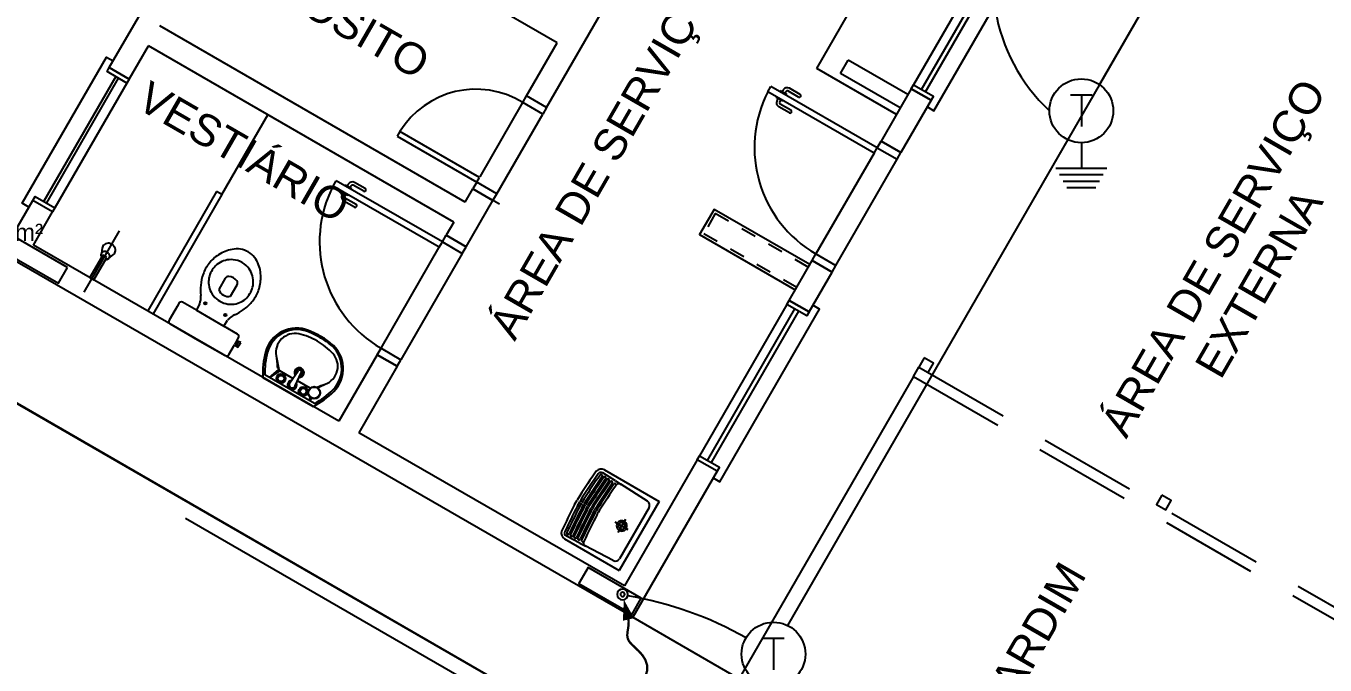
# Model space of a CAD drawing. Extents: x -192 to 167, y 237 to 369.
# Drawn here: x -9.49 to -1.01, y 307.18 to 311.35 of the extents above; entities that cross this region are included whole.
import ezdxf

# ---------------------------------------------------------------- set-up
doc = ezdxf.new("R2010")
doc.units = 0
doc.header["$LTSCALE"] = 0.1
for name, pattern in [('HIDDEN', [9.525, 6.35, -3.175]), ('TRACEJADO_G', [0.375, 0.25, -0.125]), ('TRAÇO-2PTOS_P', [0.625, 0.25, -0.125, 0, -0.125, 0, -0.125])]:
    doc.linetypes.add(name, pattern=pattern)
doc.layers.get('0').update_dxf_attribs({"linetype": 'CONTINUOUS'})
for name, color, linetype in [('100-Ele_diagramas', 2, 'CONTINUOUS'), ('100-txt_t4', 1, 'CONTINUOUS'), ('75-0', 7, 'CONTINUOUS'), ('A-JANEL', 1, 'CONTINUOUS'), ('A-PAREDE', 5, 'CONTINUOUS'), ('A-PISOS-CTEL', 2, 'TRACEJADO_G'), ('A-PISOS-NIVEL', 1, 'CONTINUOUS'), ('A-SOLEIRA', 1, 'CONTINUOUS'), ('ARQ-ALV-VISTA2', 1, 'CONTINUOUS'), ('ARQ-BNC-VISTA', 1, 'CONTINUOUS'), ('ARQ-COB-PROJ', 8, 'TRAÇO-2PTOS_P'), ('ARQ-ESQ-VISTA1', 2, 'CONTINUOUS'), ('ARQ-TXT-1_050', 2, 'CONTINUOUS'), ('Ele_diagramas', 2, 'CONTINUOUS'), ('FARADAY', 6, 'HIDDEN'), ('GER_PARA-RAIO', 5, 'PARA-RAIO')]:
    doc.layers.add(name, color=color, linetype=linetype)
doc.styles.add('ESC-50-A20', font='arial.ttf', dxfattribs={"height": 0.1})
doc.styles.get("Standard").update_dxf_attribs({"font": 'ARIALUNI.TTF'})
doc.styles.add('T4', font='arial.ttf')
doc.linetypes.add('PARA-RAIO', pattern='A,0.5,-0.15,["/",Standard,S=0.15,R=0,X=-0.1,Y=-0.075],-0.05', length=0.7)

# ---------------------------------------------------------------- blocks, each defined once
blk = doc.blocks.new('cadnic01000124')
at = {"color": 10, "const_width": 0.0533}
blk.add_lwpolyline([(0.301, 0.301), (0.39, 0.381), (0.453, 0.463), (0.497, 0.542), (0.53, 0.619), (0.56, 0.69), (0.593, 0.752), (0.638, 0.805), (0.702, 0.846), (0.79, 0.874), (0.897, 0.896), (1.014, 0.921), (1.133, 0.956), (1.245, 1.01), (1.343, 1.091), (1.417, 1.208), (1.46, 1.368)], dxfattribs=at)
at = {"color": 10}
blk.add_lwpolyline([(0.088, 0.088, 0, 0.267, 0), (0.422, 0.422, 0.02, 0.02, 0)], format="xyseb", dxfattribs=at)
at = {"color": 2}
blk.add_circle((0, 0), 0.125, dxfattribs=at)
at = {"color": 3}
blk.add_circle((0, 0), 0.05, dxfattribs=at)
blk = doc.blocks.new('*U69')
at = {"layer": 'Ele_diagramas', "color": 4}
for p, q in [((-0.0696, 0.1032), (0.0696, 0.1032)), ((0, 0.1032), (0, -0.1032))]:
    blk.add_line(p, q, dxfattribs=at)
at = {"layer": 'Ele_diagramas', "color": 3}
for p, q in [((0, -0.2083), (0, -0.375)), ((-0.1667, -0.375), (0.1667, -0.375)), ((-0.1426, -0.4167), (0.1426, -0.4167)), ((-0.1186, -0.4583), (0.1186, -0.4583)), ((-0.0945, -0.5), (0.0945, -0.5))]:
    blk.add_line(p, q, dxfattribs=at)
at = {"layer": 'Ele_diagramas', "color": 2}
blk.add_circle((0, 0), 0.2083, dxfattribs=at)
blk = doc.blocks.new('6 SALAS')
at = {"color": 251}
for p, q in [((59.0493, -37.9047), (59.0842, -37.844)), ((59.0842, -37.844), (62.2477, -39.6688)), ((59.0493, -37.9047), (62.2733, -39.7644))]:
    blk.add_line(p, q, dxfattribs=at)
at = {"layer": 'A-JANEL', "color": 251}
blk.add_line((57.7694, -38.5224), (57.6395, -38.4474), dxfattribs=at)
at = {"layer": 'A-PAREDE', "color": 251}
for p, q in [((56.7264, -35.7274), (54.7341, -34.5781)), ((56.6565, -36.1488), (57.2061, -35.1959)), ((53.8047, -35.8892), (54.0553, -35.4548)), ((56.1268, -36.7668), (54.1345, -35.6176)), ((53.9347, -35.9641), (54.0596, -35.7476)), ((56.0519, -36.8968), (54.0596, -35.7476)), ((56.5266, -36.0738), (56.7264, -35.7274)), ((53.9347, -35.9641), (53.8047, -35.8892)), ((56.6565, -36.1488), (56.5266, -36.0738)), ((56.6565, -36.1488), (56.5266, -36.0738)), ((56.6565, -36.1488), (56.5266, -36.0738)), ((56.3067, -36.7552), (56.1768, -36.6802)), ((53.1052, -37.1019), (53.3051, -36.7554)), ((56.1319, -37.0583), (56.3067, -36.7552)), ((56.3501, -36.7801), (56.2201, -36.7052)), ((57.2198, -39.4752), (53.1052, -37.1019)), ((57.1648, -39.2704), (55.4323, -38.271)), ((57.6395, -38.4474), (57.1648, -39.2704)), ((57.7694, -38.5224), (57.6395, -38.4474)), ((57.7694, -38.5224), (57.2198, -39.4752))]:
    blk.add_line(p, q, dxfattribs=at)
for points in [[(53.5322, -37.1923), (53.1857, -36.9924), (53.1257, -37.0964), (53.4722, -37.2962)], [(57.2742, -39.3508), (56.9278, -39.1509), (56.8678, -39.2549), (57.2143, -39.4547)]]:
    blk.add_lwpolyline(points, close=True, dxfattribs=at)
at = {"layer": 'A-PISOS-CTEL', "color": 251, "linetype": 'TRACEJADO_G', "ltscale": 150}
blk.add_lwpolyline([(50.5333, -36.6573), (59.3022, -21.4551), (66.3186, -25.5023), (57.5497, -40.7045)], close=True, dxfattribs=at)
at = {"layer": 'A-PISOS-NIVEL', "color": 251}
for p, q in [((52.7052, -37.7947), (61.1702, -42.6775)), ((59.0493, -37.9047), (57.9128, -39.875)), ((57.2198, -39.4752), (61.1368, -41.7347))]:
    blk.add_line(p, q, dxfattribs=at)
for points in [[(59.1192, -37.7834), (59.0842, -37.844), (59.1449, -37.879), (59.1798, -37.8184), (59.1192, -37.7834)], [(60.6706, -38.6783), (60.6356, -38.7389), (60.6963, -38.7739), (60.7312, -38.7133), (60.6706, -38.6783)]]:
    blk.add_lwpolyline(points, dxfattribs=at)
at = {"layer": 'A-SOLEIRA', "color": 251}
for p, q in [((56.4994, -36.1158), (56.2218, -36.6022)), ((54.5394, -36.717), (54.8392, -36.1972)), ((56.3317, -36.7118), (56.6315, -36.1921))]:
    blk.add_line(p, q, dxfattribs=at)
blk.add_arc((56.1954, -36.613), 0.5828, 58.30198, 148.30198, dxfattribs=at)
at = {"layer": 'ARQ-ALV-VISTA2', "color": 251, "ltscale": 0.1}
blk.add_lwpolyline([(58.364, -37.1914), (58.374, -37.1741), (57.7503, -36.8143), (57.6553, -36.9789), (58.279, -37.3387)], dxfattribs=at)
at = {"layer": 'ARQ-BNC-VISTA', "color": 251}
for p, q in [((58.4188, -35.8955), (59.1683, -34.5961)), ((57.1067, -38.5856), (57.0239, -38.5328)), ((57.0336, -38.5134), (57.3902, -38.7191)), ((57.1067, -38.5856), (57.1438, -38.6092)), ((57.108, -38.6182), (57.1111, -38.6138)), ((57.3153, -38.7183), (57.1416, -38.6077)), ((56.8398, -38.7403), (56.8565, -38.7112)), ((56.8731, -38.6825), (56.8564, -38.7115)), ((56.8583, -38.7484), (56.8739, -38.7213)), ((56.8894, -38.6944), (56.8738, -38.7215)), ((56.9014, -38.7032), (56.8867, -38.7288)), ((56.9147, -38.713), (56.9009, -38.737)), ((56.9232, -38.7192), (56.9099, -38.7422)), ((57.3902, -38.7191), (57.1304, -39.1695)), ((56.8719, -38.7544), (56.8867, -38.7288)), ((56.8871, -38.761), (56.9009, -38.737)), ((56.8966, -38.7652), (56.9099, -38.7422)), ((56.912, -38.7719), (56.9243, -38.7505)), ((56.9212, -38.7759), (56.933, -38.7555)), ((56.9367, -38.7291), (56.9243, -38.7505)), ((56.9447, -38.7351), (56.933, -38.7555)), ((56.9363, -38.7826), (56.9472, -38.7637)), ((56.9455, -38.7866), (56.9558, -38.7687)), ((56.9581, -38.7448), (56.9472, -38.7637)), ((56.9661, -38.7508), (56.9558, -38.7687)), ((56.9606, -38.7932), (56.97, -38.7769)), ((56.9794, -38.7605), (56.97, -38.7769)), ((56.971, -38.7978), (56.9798, -38.7825)), ((56.9886, -38.7673), (56.9798, -38.7825)), ((56.9862, -38.8044), (56.994, -38.7907)), ((57.0019, -38.7771), (56.994, -38.7907)), ((57.3252, -38.7585), (57.132, -39.0935)), ((57.1899, -38.9037), (57.1049, -38.8547)), ((57.1229, -38.9217), (57.1474, -38.8792)), ((57.1719, -38.8367), (57.1474, -38.8792)), ((56.7737, -38.9638), (57.1304, -39.1695)), ((56.8729, -38.991), (56.7857, -38.9457)), ((56.9018, -38.9757), (56.8995, -38.9806)), ((56.8729, -38.991), (56.9119, -39.0113)), ((57.0922, -39.1051), (56.9095, -39.0101))]:
    blk.add_line(p, q, dxfattribs=at)
for centre, radius, start, end in [((62.138, -42.0916), 6.2723, 145.30858, 147.07555), ((62.138, -42.0916), 6.2521, 145.3733, 147.08644), ((62.138, -42.0916), 6.2372, 145.3733, 147.09452), ((57.0124, -38.5508), 0.043, 59.47609, 137.43123), ((57.0118, -38.5518), 0.0225, 57.53125, 145.3733), ((57.0126, -38.5518), 0.00825, 322.29649, 148.45011), ((62.138, -42.0916), 6.2207, 145.3733, 147.10351), ((62.138, -42.0916), 6.2103, 145.3733, 147.10922), ((62.138, -42.0916), 6.1936, 145.3733, 147.11843), ((62.138, -42.0916), 6.1836, 145.3733, 147.12395), ((62.138, -42.0916), 6.1671, 145.3733, 147.13309), ((62.138, -42.0916), 6.1571, 145.3733, 147.13866), ((62.138, -42.0916), 6.1406, 145.3733, 147.14789), ((62.138, -42.0916), 6.1293, 145.3733, 147.15426), ((62.138, -42.0917), 6.1128, 145.3733, 147.16368), ((57.0353, -38.5665), 0.00847, 316.46959, 154.27701), ((57.0578, -38.5808), 0.00855, 309.84372, 160.90288), ((57.0796, -38.5958), 0.00857, 309.48781, 161.25879), ((57.1024, -38.6118), 0.00851, 337.89731, 159.66215), ((57.1295, -38.6267), 0.0225, 57.53125, 145.01814), ((57.2992, -38.7436), 0.03, 330.0228, 57.53125), ((62.4269, -41.5907), 6.2723, 152.97004, 154.73701), ((62.4269, -41.5907), 6.2521, 152.95915, 154.6723), ((62.4269, -41.5907), 6.2372, 152.95108, 154.6723), ((62.4269, -41.5907), 6.2207, 152.94209, 154.6723), ((62.4269, -41.5907), 6.2103, 152.93637, 154.6723), ((62.4269, -41.5907), 6.1936, 152.92717, 154.6723), ((62.4269, -41.5907), 6.1836, 152.92165, 154.6723), ((62.4269, -41.5907), 6.1671, 152.9125, 154.6723), ((62.4269, -41.5907), 6.1571, 152.90693, 154.6723), ((62.4269, -41.5907), 6.1406, 152.89771, 154.6723), ((62.4269, -41.5907), 6.1293, 152.89133, 154.6723), ((62.427, -41.5908), 6.1128, 152.88192, 154.6723), ((57.1474, -38.8792), 0.0341, 150.0228, 330.0228), ((57.1474, -38.8792), 0.0341, 150.0228, 330.0228), ((57.1474, -38.8792), 0.0341, 330.0228, 150.0228), ((57.1474, -38.8792), 0.0341, 330.0228, 150.0228), ((57.1474, -38.8792), 0.0219, 150.0228, 330.0228), ((57.1474, -38.8792), 0.0219, 150.0228, 330.0228), ((57.1474, -38.8792), 0.0219, 330.0228, 150.0228), ((57.1474, -38.8792), 0.0219, 330.0228, 150.0228), ((56.7956, -38.9267), 0.043, 162.61437, 240.56951), ((56.7961, -38.9257), 0.0225, 154.6723, 242.51434), ((56.7965, -38.9264), 0.00825, 151.59548, 337.74911), ((56.8206, -38.9388), 0.00847, 145.76858, 343.57601), ((56.8442, -38.951), 0.00855, 139.14271, 350.20188), ((56.8681, -38.9624), 0.00857, 138.7868, 350.55779), ((56.8934, -38.9741), 0.00851, 140.38345, 322.14829), ((56.9199, -38.9901), 0.0225, 155.02745, 242.51434), ((57.106, -39.0785), 0.03, 242.51434, 330.0228)]:
    blk.add_arc(centre, radius, start, end, dxfattribs=at)
at = {"layer": 'ARQ-COB-PROJ', "color": 251, "linetype": 'HIDDEN', "ltscale": 0.04}
blk.add_lwpolyline([(58.364, -37.1914), (57.7576, -36.8417), (57.6827, -36.9716), (58.289, -37.3214)], dxfattribs=at)
at = {"layer": 'ARQ-ESQ-VISTA1', "color": 251}
for p, q in [((59.6203, -35.0134), (59.0505, -36.0012)), ((59.1025, -36.0312), (59.6723, -35.0434)), ((59.1285, -36.0462), (59.6982, -35.0584)), ((58.5738, -35.9271), (58.6237, -35.8405)), ((59.0135, -36.0653), (58.6237, -35.8405)), ((58.9386, -36.1953), (58.4188, -35.8955)), ((58.9636, -36.1519), (58.5738, -35.9271)), ((53.8461, -35.9477), (53.3766, -36.7616)), ((53.8634, -35.9577), (53.394, -36.7716)), ((53.9197, -35.9901), (53.45, -36.8043)), ((58.1007, -36.0467), (58.1207, -36.0121)), ((58.8137, -36.4118), (58.1207, -36.0121)), ((58.7937, -36.4465), (58.1007, -36.0467)), ((58.1548, -36.0837), (58.1573, -36.0794)), ((58.1981, -36.1087), (58.1548, -36.0837)), ((58.1603, -36.1042), (58.1678, -36.0912)), ((58.1798, -36.0404), (58.1773, -36.0448)), ((58.2231, -36.0654), (58.1798, -36.0404)), ((58.2003, -36.0349), (58.1928, -36.0479)), ((58.2176, -36.0449), (58.2101, -36.0579)), ((58.2231, -36.0654), (58.2206, -36.0697)), ((58.3006, -36.0812), (58.2313, -36.0413)), ((58.3106, -36.0639), (58.2413, -36.0239)), ((59.0355, -36.0272), (58.8386, -36.3685)), ((59.1655, -36.1021), (59.0355, -36.0272)), ((59.1655, -36.1021), (59.0355, -36.0272)), ((59.0355, -36.0272), (59.1655, -36.1021)), ((59.1655, -36.1021), (59.0355, -36.0272)), ((58.2406, -36.1852), (58.1713, -36.1452)), ((58.1776, -36.1142), (58.1851, -36.1012)), ((58.2506, -36.1678), (58.1813, -36.1279)), ((58.1981, -36.1087), (58.2006, -36.1044)), ((59.1655, -36.1021), (58.9686, -36.4435)), ((58.7937, -36.4465), (58.8137, -36.4118)), ((58.8137, -36.4118), (58.8386, -36.3685)), ((58.8137, -36.4118), (58.9436, -36.4868)), ((58.8386, -36.3685), (58.9686, -36.4435)), ((58.9686, -36.4435), (58.8386, -36.3685)), ((58.7937, -36.4465), (58.4139, -37.1048)), ((58.5439, -37.1797), (58.9436, -36.4868)), ((58.9436, -36.4868), (58.9686, -36.4435)), ((55.264, -36.6616), (55.284, -36.627)), ((55.957, -37.0613), (55.264, -36.6616)), ((55.9769, -37.0267), (55.284, -36.627)), ((55.3431, -36.6553), (55.3406, -36.6596)), ((55.3864, -36.6803), (55.3431, -36.6553)), ((55.3636, -36.6498), (55.3561, -36.6628)), ((55.3809, -36.6598), (55.3734, -36.6728)), ((55.3864, -36.6803), (55.3839, -36.6846)), ((55.4639, -36.6961), (55.3946, -36.6561)), ((55.4739, -36.6788), (55.4046, -36.6388)), ((56.1268, -36.7668), (56.1768, -36.6802)), ((53.435, -36.8303), (53.3051, -36.7554)), ((54.5047, -36.697), (54.0551, -37.4766)), ((54.5394, -36.717), (54.0897, -37.4966)), ((54.5394, -36.717), (54.5047, -36.697)), ((55.3181, -36.6986), (55.3206, -36.6943)), ((55.3614, -36.7236), (55.3181, -36.6986)), ((55.3236, -36.7191), (55.3311, -36.7061)), ((55.4039, -36.8), (55.3346, -36.7601)), ((55.3409, -36.7291), (55.3484, -36.7161)), ((55.4139, -36.7827), (55.3446, -36.7428)), ((55.3614, -36.7236), (55.3639, -36.7193)), ((53.3101, -37.0469), (53.435, -36.8303)), ((56.0519, -36.8968), (56.0019, -36.9834)), ((53.6413, -37.3534), (53.8711, -36.9549)), ((55.957, -37.0613), (55.9769, -37.0267)), ((55.9769, -37.0267), (56.0019, -36.9834)), ((55.9769, -37.0267), (56.1069, -37.1016)), ((56.1319, -37.0583), (56.0019, -36.9834)), ((56.0019, -36.9834), (56.1319, -37.0583)), ((55.3024, -38.1961), (53.3101, -37.0469)), ((53.7632, -37.112), (53.6782, -37.2592)), ((53.7578, -37.0662), (53.7527, -37.1002)), ((53.7892, -37.127), (53.7632, -37.112)), ((53.8001, -37.1356), (53.8324, -37.1079)), ((55.5772, -37.7197), (55.957, -37.0613)), ((56.1069, -37.1016), (55.7072, -37.7946)), ((56.1069, -37.1016), (56.1319, -37.0583)), ((58.389, -37.1481), (58.4139, -37.1048)), ((58.4139, -37.1048), (58.5439, -37.1797)), ((53.7042, -37.2742), (53.7892, -37.127)), ((58.2392, -37.4077), (58.389, -37.1481)), ((58.389, -37.1481), (58.5189, -37.2231)), ((58.5189, -37.2231), (58.389, -37.1481)), ((58.5189, -37.2231), (58.5439, -37.1797)), ((53.6782, -37.2592), (53.7042, -37.2742)), ((54.5612, -37.2629), (54.5187, -37.3365)), ((58.3692, -37.4826), (58.5189, -37.2231)), ((54.5958, -37.381), (54.6383, -37.3074)), ((54.2465, -37.4473), (54.2315, -37.4733)), ((54.2577, -37.4278), (54.2465, -37.4473)), ((54.3731, -37.4724), (54.2828, -37.4204)), ((54.393, -37.4314), (54.3731, -37.4724)), ((58.2242, -37.4337), (57.6545, -38.4215)), ((58.3692, -37.4826), (58.2392, -37.4077)), ((54.2315, -37.4733), (54.195, -37.5365)), ((54.5511, -37.5751), (54.5766, -37.5373)), ((57.7064, -38.4514), (58.2762, -37.4636)), ((57.7324, -38.4664), (58.3022, -37.4786)), ((54.2016, -37.5611), (54.3809, -37.6645)), ((54.6414, -37.6272), (54.5511, -37.5751)), ((54.3809, -37.6645), (54.5602, -37.768)), ((54.5848, -37.7614), (54.6213, -37.6981)), ((54.6213, -37.6981), (54.6312, -37.7039)), ((54.6312, -37.7039), (54.6297, -37.7065)), ((54.6297, -37.7065), (54.6436, -37.7145)), ((54.6363, -37.6722), (54.6475, -37.6527)), ((54.6462, -37.6779), (54.6363, -37.6722)), ((54.6436, -37.7145), (54.6526, -37.6989)), ((54.6477, -37.6753), (54.6462, -37.6779)), ((54.6616, -37.6833), (54.6477, -37.6753)), ((54.6526, -37.6989), (54.6616, -37.6833)), ((55.5522, -37.763), (55.3024, -38.1961)), ((55.5522, -37.763), (55.5772, -37.7197)), ((55.6822, -37.8379), (55.5522, -37.763)), ((55.5522, -37.763), (55.6822, -37.8379)), ((55.5772, -37.7197), (55.7072, -37.7946)), ((54.8484, -37.9111), (54.9102, -37.8583)), ((54.8492, -37.9116), (54.9163, -37.8667)), ((55.0026, -37.9165), (54.9163, -37.8667)), ((54.9818, -37.9464), (55.0362, -37.8681)), ((55.6822, -37.8379), (55.4323, -38.271)), ((55.6822, -37.8379), (55.7072, -37.7946)), ((54.807, -37.9103), (55.1344, -38.0992)), ((55.1426, -38.0808), (54.8188, -37.8941)), ((55.016, -37.9661), (55.0565, -37.8798)), ((55.1139, -37.9807), (55.0315, -37.9331)), ((55.1089, -38.0614), (55.1189, -38.044)), ((55.1124, -38.0634), (55.1224, -38.046)), ((55.1127, -38.0548), (55.1137, -38.04)), ((55.1156, -38.0497), (55.1169, -38.0426))]:
    blk.add_line(p, q, dxfattribs=at)
at = {"layer": 'ARQ-ESQ-VISTA1', "color": 251, "linetype": 'Continuous'}
for p, q in [((56.5016, -36.1172), (56.5266, -36.0738)), ((56.6565, -36.1488), (56.5266, -36.0738)), ((56.6315, -36.1921), (56.5016, -36.1172)), ((56.6565, -36.1488), (56.6315, -36.1921)), ((55.6995, -36.3068), (55.6821, -36.3371)), ((55.6821, -36.3371), (56.2018, -36.6369)), ((56.2193, -36.6066), (55.6995, -36.3068)), ((56.2018, -36.6369), (56.1768, -36.6802)), ((56.1768, -36.6802), (56.3067, -36.7552)), ((56.2018, -36.6369), (56.2193, -36.6066)), ((56.3317, -36.7118), (56.2018, -36.6369)), ((56.3067, -36.7552), (56.3317, -36.7118))]:
    blk.add_line(p, q, dxfattribs=at)
at = {"layer": 'ARQ-ESQ-VISTA1', "color": 251}
for points in [[(59.1405, -36.1454), (59.1838, -36.1704), (59.8335, -35.044), (59.7902, -35.0191)], [(53.2801, -36.7987), (53.2368, -36.7737), (53.7864, -35.8209), (53.8297, -35.8458)], [(57.7444, -38.5657), (57.7877, -38.5907), (58.4375, -37.4643), (58.3941, -37.4393)], [(54.3731, -37.4724), (54.4621, -37.5238), (54.5511, -37.5751)], [(54.6363, -37.6722), (54.6213, -37.6981)], [(54.6312, -37.7039), (54.6462, -37.6779)]]:
    blk.add_lwpolyline(points, dxfattribs=at)
for points in [[(53.9347, -35.9641), (53.9197, -35.9901), (53.7897, -35.9151), (53.8047, -35.8892)], [(59.1804, -36.0762), (59.1655, -36.1021), (59.0355, -36.0272), (59.0505, -36.0012)], [(53.45, -36.8043), (53.435, -36.8303), (53.3051, -36.7554), (53.3201, -36.7294)], [(58.3692, -37.4826), (58.3542, -37.5086), (58.2242, -37.4337), (58.2392, -37.4077)], [(57.7844, -38.4964), (57.7694, -38.5224), (57.6395, -38.4474), (57.6545, -38.4215)]]:
    blk.add_lwpolyline(points, close=True, dxfattribs=at)
for centre, radius in [((54.4309, -37.4278), 0.0075), ((54.5608, -37.5028), 0.0075), ((54.9242, -37.9173), 0.03), ((54.9242, -37.9173), 0.02), ((55.0697, -38.0013), 0.03), ((55.0697, -38.0013), 0.02), ((55.1406, -38.0104), 0.04), ((55.1406, -38.0104), 0.037)]:
    blk.add_circle(centre, radius, dxfattribs=at)
for centre, radius, start, end in [((58.8128, -36.4113), 0.8, 152.88878, 240.09446), ((58.2263, -36.0499), 0.03, 60.0228, 150.0228), ((58.2263, -36.0499), 0.01, 60.0228, 150.0228), ((58.3056, -36.0726), 0.01, 240.0228, 60.0228), ((58.1863, -36.1192), 0.03, 150.0228, 240.0228), ((58.1863, -36.1192), 0.01, 150.0228, 240.0228), ((58.2456, -36.1765), 0.01, 240.0228, 60.0228), ((55.9761, -37.0262), 0.8, 152.88878, 240.09446), ((55.3896, -36.6648), 0.03, 60.0228, 150.0228), ((55.3896, -36.6648), 0.01, 60.0228, 150.0228), ((55.4689, -36.6874), 0.01, 240.0228, 60.0228), ((55.3496, -36.7341), 0.03, 150.0228, 240.0228), ((55.3496, -36.7341), 0.01, 150.0228, 240.0228), ((55.4089, -36.7914), 0.01, 240.0228, 60.0228), ((53.7708, -37.1106), 0.021, 150.0228, 176.45276), ((53.7757, -37.1109), 0.0258, 176.45276, 200.21723), ((53.7708, -37.1106), 0.021, 123.59284, 150.0228), ((53.7931, -37.0715), 0.0357, 150.0228, 171.43296), ((53.7735, -37.1147), 0.0258, 99.82837, 123.59284), ((53.7931, -37.0715), 0.0357, 125.03774, 150.0228), ((53.7743, -37.1191), 0.0303, 79.06634, 99.82837), ((53.7959, -37.0756), 0.0407, 101.65634, 125.03774), ((53.7732, -37.1246), 0.0359, 60.0228, 79.06634), ((53.7968, -37.0799), 0.045, 80.23599, 101.65634), ((53.7732, -37.1246), 0.0359, 40.97925, 60.0228), ((53.7775, -37.1209), 0.0303, 20.21723, 40.97925), ((53.7959, -37.0853), 0.0505, 60.0228, 80.23599), ((53.7816, -37.1194), 0.0258, 356.45276, 20.21723), ((53.7959, -37.0853), 0.0505, 39.8096, 60.0228), ((53.8092, -37.0808), 0.0357, 310.57338, 330.0228), ((53.8001, -37.0818), 0.045, 18.38926, 39.8096), ((53.8092, -37.0808), 0.0357, 330.0228, 355.00786), ((53.8043, -37.0804), 0.0407, 355.00786, 18.38926), ((54.6508, -37.3195), 0.2483, 122.60735, 142.07888), ((54.6507, -37.3158), 0.245, 100.60381, 123.05989), ((54.6357, -37.2237), 0.1518, 60.19927, 101.45991), ((54.6349, -37.2232), 0.1518, 18.58569, 59.84632), ((53.7799, -37.1094), 0.0303, 200.21723, 214.24704), ((53.7831, -37.1112), 0.0303, 265.79856, 279.82837), ((53.7838, -37.1156), 0.0258, 279.82837, 303.59284), ((53.7865, -37.1197), 0.021, 303.59284, 330.0228), ((53.7865, -37.1197), 0.021, 330.0228, 356.45276), ((54.6375, -37.3118), 0.2331, 141.56964, 161.34015), ((54.6064, -37.2934), 0.1551, 125.73828, 159.74398), ((54.5997, -37.2917), 0.1499, 85.19573, 124.03717), ((54.5979, -37.2921), 0.1504, 60.71308, 84.49039), ((54.5947, -37.2902), 0.1504, 35.5552, 59.33252), ((54.5477, -37.2564), 0.245, 356.98571, 19.44179), ((54.6714, -37.3314), 0.2715, 159.70482, 175.23515), ((54.5945, -37.288), 0.1421, 160.12772, 197.03711), ((54.5828, -37.2766), 0.0256, 85.67053, 147.59804), ((54.5748, -37.3285), 0.078, 37.40293, 82.64266), ((54.6156, -37.2955), 0.0256, 332.44755, 34.37507), ((54.5941, -37.2884), 0.1499, 356.00843, 34.84986), ((54.5444, -37.2582), 0.2483, 337.96671, 357.43824), ((54.6679, -37.3382), 0.2687, 173.74403, 187.93298), ((54.6007, -37.2854), 0.1488, 197.28956, 239.648), ((54.5812, -37.3173), 0.0653, 197.0875, 282.9581), ((54.5893, -37.2835), 0.1551, 320.30161, 354.30732), ((54.5577, -37.2658), 0.2331, 318.70545, 338.47596), ((54.2738, -37.4362), 0.0182, 60.59598, 152.54593), ((54.1905, -37.3576), 0.2155, 339.97687, 345.42949), ((54.2505, -37.3828), 0.1514, 348.93301, 2.8453), ((54.5991, -37.2844), 0.1488, 240.3976, 282.75604), ((54.5999, -37.2911), 0.1421, 283.00848, 319.91787), ((54.5238, -37.2463), 0.2715, 304.81044, 320.34078), ((54.2104, -37.5456), 0.0179, 149.61571, 240.36239), ((54.7419, -37.6757), 0.2155, 134.6161, 140.06873), ((54.6901, -37.6363), 0.1514, 117.20029, 131.11259), ((54.5197, -37.2527), 0.2687, 292.11262, 306.30157), ((55.0265, -37.7992), 0.2102, 68.14818, 165.13427), ((55.0289, -37.7977), 0.1995, 67.90786, 164.74108), ((54.8833, -38.1564), 0.5866, 60.0228, 67.90786), ((54.8833, -38.1564), 0.595, 60.0228, 68.14818), ((54.6322, -37.6429), 0.0182, 327.49967, 59.44961), ((55.0143, -37.7472), 0.1233, 77.6098, 190.58251), ((54.9497, -38.0411), 0.4242, 60.0228, 77.6098), ((54.9497, -38.0411), 0.4242, 42.4358, 60.0228), ((54.8833, -38.1564), 0.5866, 52.13774, 60.0228), ((54.8833, -38.1564), 0.595, 51.89742, 60.0228), ((55.1209, -37.8507), 0.1995, 315.30452, 52.13774), ((55.1207, -37.8536), 0.2102, 314.91133, 51.89742), ((54.5692, -37.7526), 0.0179, 239.68321, 330.42989), ((55.3236, -37.8781), 0.5176, 165.13427, 183.57271), ((55.3236, -37.8781), 0.505, 164.74108, 181.81558), ((61.5801, -37.1163), 6.7189, 185.58251, 186.18805), ((61.4977, -36.5359), 6.7189, 190.58251, 191.35047), ((55.1718, -37.8381), 0.1233, 289.46308, 42.4358), ((54.914, -37.839), 0.0137, 186.18805, 248.29386), ((54.9226, -37.8558), 0.0126, 191.35047, 240.0228), ((55.0431, -37.8792), 0.0315, 267.97158, 212.79004), ((55.0431, -37.8792), 0.021, 280.94834, 200.31373), ((55.0459, -37.8748), 0.0118, 334.83521, 145.21039), ((54.9969, -37.9593), 0.03, 98.82711, 21.21848), ((54.9972, -37.9592), 0.02, 140.39797, 339.64762), ((52.9742, -31.6194), 6.7189, 288.95688, 289.46308), ((52.4306, -31.8386), 6.7189, 293.99239, 294.46308), ((54.9037, -37.6359), 0.5176, 296.47289, 314.91133), ((54.9037, -37.6359), 0.505, 298.23002, 315.30452)]:
    blk.add_arc(centre, radius, start, end, dxfattribs=at)
at = {"layer": 'ARQ-TXT-1_050', "color": 251, "char_height": 0.2048, "attachment_point": 1, "style": 'ESC-50-A20'}
for s, insert, rotation in [('\\pi1.7442;DEPÓSITO  ', (53.124, -34.1844), 330.02825), ('\\pi1.1607;ÁREA DE SERVIÇO    ', (55.6916, -38.5829), 60.02825), ('\\pi1.7099;VESTIÁRIO    ', (52.5911, -35.115), 330.02825), ('\\pi1.1607;ÁREA DE SERVIÇO \\P\\pi1.8014;EXTERNA       ', (59.6808, -39.2196), 60.0228), ('\\pi1.9481;JARDIM       ', (58.501, -41.705), 60.0228)]:
    blk.add_mtext_dynamic_manual_height_columns(s, width=4.460641, gutter_width=1, heights=[0], dxfattribs=dict(at, insert=insert, rotation=rotation))

msp = doc.modelspace()

# ---------------------------------------------------------------- block references
at = {"layer": 'FARADAY', "color": 6, "linetype": 'ByBlock'}
msp.add_blockref('6 SALAS', (-62.7481, 346.9657), dxfattribs=at)

# ---------------------------------------------------------------- next in the draw order: linework, layer by layer
at = {"layer": 'GER_PARA-RAIO'}
for p, q in [((2.8219, 320.1656), (-2.4846, 310.9661)), ((-2.692, 310.6064), (-4.52, 307.4373)), ((-5.4084, 306.4978), (-11.5601, 310.0495))]:
    msp.add_line(p, q, dxfattribs=at)
for centre, radius, start, end in [((-2.0159, 311.6447), 1.1641, 152.27915, 226.89262), ((-5.9664, 305.2712), 2.3941, 60.57658, 80.26013)]:
    msp.add_arc(centre, radius, start, end, dxfattribs=at)

# ---------------------------------------------------------------- next in the draw order: block references
at = {"layer": '100-Ele_diagramas'}
for p in [(-2.6031, 310.7948), (-4.6112, 307.25)]:
    msp.add_blockref('*U69', p, dxfattribs=at)
at = {"layer": '75-0', "xscale": -0.2812499999999999, "yscale": 0.28125, "zscale": 0.28125, "rotation": 148.2189294398063}
msp.add_blockref('cadnic01000124', (-5.5954, 307.6396), dxfattribs=at)

# ---------------------------------------------------------------- next in the draw order: texts
at = {"layer": '100-txt_t4', "style": 'T4'}
msp.add_text('CA - 25 - #10mm²', height=0.1125, dxfattribs=at).set_placement((-10.6246, 309.9455))

doc.saveas('drawing.dxf')
